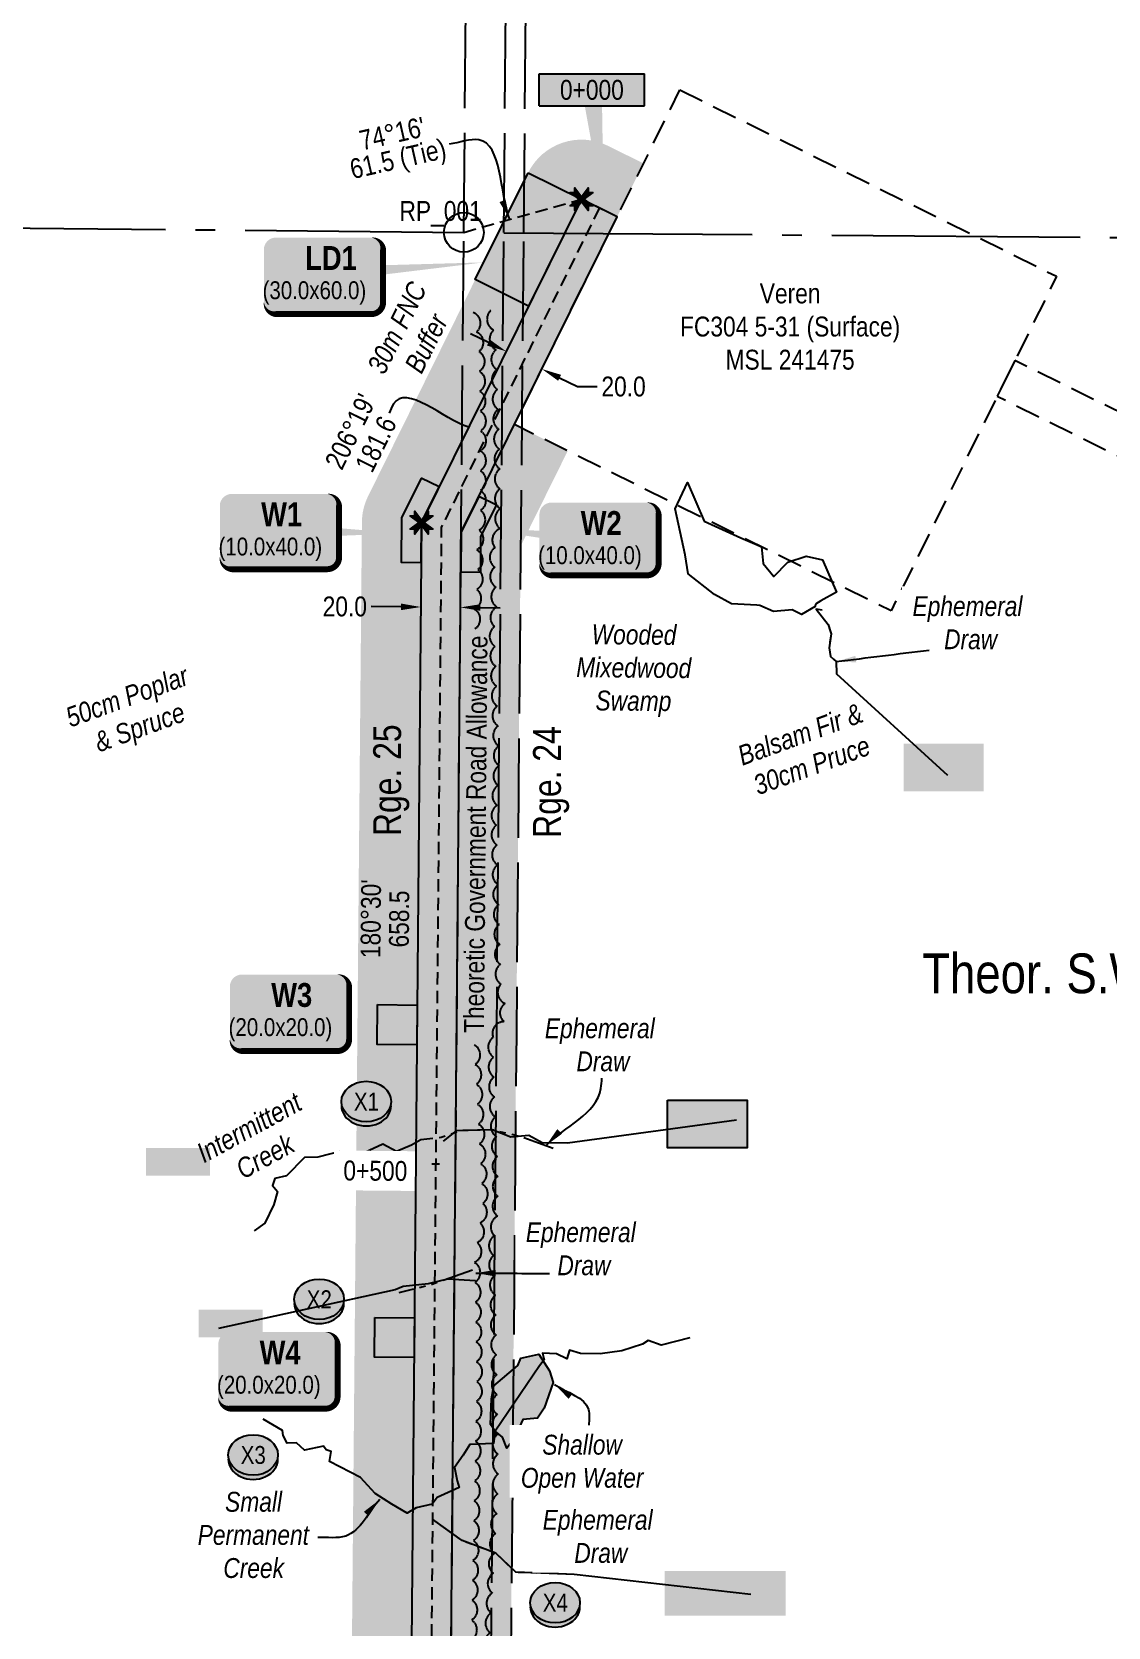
# Model space of a CAD drawing. Extents: x 454192 to 460119, y 6044068 to 6049303.
# Drawn here: x 458970 to 459511, y 6047697 to 6048500 of the extents above; entities that cross this region are included whole.
import ezdxf
from ezdxf.enums import TextEntityAlignment as Align

# ---------------------------------------------------------------- set-up
doc = ezdxf.new("R2010")
doc.units = 0
doc.header["$LTSCALE"] = 5
doc.header["$PDMODE"] = 34
doc.header["$PDSIZE"] = 0.03
for name, pattern in [('0', [1, 1, 0]), ('foc-ACCESSROAD', [3.75, 2.5, -1.25]), ('foc-QUARTERLINE', [33, 25, -3, 2, -3]), ('foc-TIELINE', [1.875, 1.25, -0.625]), ('foc-TOPO-ephemeral', [6.25, 3.125, -0.625, 0.625, -0.625, 0.625, -0.625]), ('foc-UNSURVEYED', [12.5, 10, -2.5])]:
    doc.linetypes.add(name, pattern=pattern)
doc.layers.get('Defpoints').update_dxf_attribs({"color": 9})
for name, color, linetype in [('35', 37, 'Continuous'), ('AS-UNDERLAY-H', 141, 'Continuous'), ('C-AR', 13, 'foc-ACCESSROAD'), ('C-SYMBOL', 7, 'Continuous'), ('C-WS', 13, 'foc-ACCESSROAD'), ('CG-NOTES', 7, 'Continuous'), ('D-TXT', 6, 'Continuous'), ('L-BD', 7, 'Continuous'), ('L-MON', 1, 'Continuous'), ('L-QSEC', 8, 'foc-QUARTERLINE'), ('L-ROAD-T', 7, 'Continuous'), ('L-TIE', 7, 'foc-TIELINE'), ('L-USEC', 7, 'foc-UNSURVEYED'), ('P-BUFFER-H 30m', 51, 'Continuous'), ('P-BUFFER-T', 40, 'Continuous'), ('P-CROSSINGS', 250, 'Continuous'), ('P-ELEVATION', 7, 'Continuous'), ('P-PROPOSED', 10, 'Continuous'), ('P-PROPOSED-H', 21, 'Continuous'), ('P-TEMP-BLOCKS', 250, 'Continuous'), ('P-TEMP-H', 41, 'Continuous'), ('P-TEMP_LOG DECK', 46, 'Continuous'), ('P-TEMP_WORKSPACE', 46, 'Continuous'), ('P-TXT', 4, 'Continuous'), ('T-BUSH', 110, '0'), ('T-BUSH-T', 110, 'Continuous'), ('T-DRAW', 143, 'foc-TOPO-ephemeral'), ('T-TIE', 201, 'foc-TIELINE'), ('T-WATER', 160, 'Continuous'), ('T-WATER-H', 133, 'Continuous'), ('T-WATER-T', 170, 'Continuous'), ('WETLAND', 143, 'Continuous'), ('WETLAND-T', 146, 'Continuous')]:
    doc.layers.add(name, color=color, linetype=linetype)
doc.layers.add('C-RW-T', color=13, linetype='Continuous', lineweight=9)
doc.layers.add('CHAINAGE-T', color=201, linetype='Continuous', lineweight=18)
doc.styles.add('175L', font='ARIALN.TTF', dxfattribs={"height": 20})
doc.styles.add('80', font='ARIALN.TTF', dxfattribs={"height": 10})
doc.styles.add('80CG', font='ARIALN.TTF', dxfattribs={"height": 10})
doc.styles.add('80L', font='ARIALN.TTF', dxfattribs={"height": 10})
doc.styles.add('80LS', font='ARIALNI.TTF', dxfattribs={"height": 10})
doc.styles.add('BOLD', font='ARIALNB.TTF')
doc.styles.add('Crossing', font='ARIALN.TTF', dxfattribs={"height": 10})
doc.styles.add('foc-LtypeFont', font='ARIALN.TTF', dxfattribs={"height": 7.35})
doc.styles.add('Legend', font='ARIALN.TTF')
doc.linetypes.add('foc-TOPO-flowdirection-NOLINE', pattern='A,0,[">",foc-LtypeFont,S=0.3,R=0,X=0,Y=-0.945],-20,[">",foc-LtypeFont,S=0.3,R=0,X=0,Y=-0.945],0', length=20)
doc.dimstyles.new('Compass 5 000', dxfattribs={"dimscale": 5, "dimtxt": 9, "dimasz": 2, "dimexe": 0.2, "dimexo": 0.0625, "dimgap": 0.5, "dimtad": 0, "dimtih": 1, "dimtoh": 1, "dimzin": 0, "dimdsep": 46, "dimtxsty": '80CG', "dimcen": 0.1, "dimse1": 1, "dimse2": 1, "dimclrd": 256, "dimclrt": 256, "dimaunit": 1, "dimadec": 4, "dimazin": 0, "dimtfac": 0.06, "dimtofl": 0, "dimtmove": 0, "dimatfit": 1, "dimfxl": 0.2, "dimtolj": 1, "dimtzin": 0, "dimlwd": -1, "dimarcsym": 0})

# ---------------------------------------------------------------- blocks, each defined once
blk = doc.blocks.new('xing2')
h = blk.add_hatch(color=50)
h.dxf.hatch_style = 1
edge = h.paths.add_edge_path()
edge.add_ellipse((0, 0), major_axis=(-12.5, 0), ratio=0.816297, start_angle=0, end_angle=360)
h = blk.add_hatch(color=250)
h.dxf.hatch_style = 1
edge = h.paths.add_edge_path()
edge.add_ellipse((0, -2.05), major_axis=(-12.5, 0), ratio=0.816297, start_angle=0, end_angle=180)
edge.add_line((12.5, -2.05), (12.5, 0))
edge.add_ellipse((0, 0), major_axis=(-12.5, 0), ratio=0.816297, start_angle=0, end_angle=180, ccw=False)
edge.add_line((-12.5, 0), (-12.5, -2.05))
at = {"color": 250}
blk.add_ellipse((0, 0), major_axis=(-12.5, 0), ratio=0.816297, dxfattribs=at)
blk.add_ellipse((0, -2.05), major_axis=(-12.5, 0), ratio=0.816297, start_param=0, end_param=3.141593, dxfattribs=at)
at = {"color": 250, "style": 'Crossing'}
blk.add_attdef('CROSSING', text='', height=9, dxfattribs=at).set_placement((0.09, 0.02), align=Align.MIDDLE_CENTER)
at = {"color": 250, "style": 'Crossing', "flags": 1}
for tag, p in [('OWNER', (0.09, -12.49)), ('DESCRIPTION', (0.09, -25.77)), ('LOCATION', (0.09, -39.3)), ('DWG_REF', (0.09, -52.84))]:
    blk.add_attdef(tag, text='', height=9, dxfattribs=at).set_placement(p, align=Align.MIDDLE_CENTER)
blk = doc.blocks.new('TEMP')
h = blk.add_hatch(color=255)
h.dxf.hatch_style = 1
h.paths.add_polyline_path([(0, 0.25), (-0.67, 1.15), (-0.67, 0.67), (-1.15, 0.67), (-0.25, 0), (-1.15, -0.67), (-0.67, -0.67), (-0.67, -1.15), (0, -0.25), (0.67, -1.15), (0.67, -0.67), (1.15, -0.67), (0.25, 0), (1.15, 0.67), (0.67, 0.67), (0.67, 1.15)])
h.paths.add_polyline_path([(0.57, 0.85), (0.57, 0.57), (0.85, 0.57), (0.08, 0), (0.85, -0.57), (0.57, -0.57), (0.57, -0.85), (0, -0.08), (-0.57, -0.85), (-0.57, -0.57), (-0.85, -0.57), (-0.08, 0), (-0.85, 0.57), (-0.57, 0.57), (-0.57, 0.85), (0, 0.08)], flags=16)
h = blk.add_hatch(color=1)
h.dxf.hatch_style = 1
h.paths.add_polyline_path([(0, 0.08), (-0.57, 0.85), (-0.57, 0.57), (-0.85, 0.57), (-0.08, 0), (-0.85, -0.57), (-0.57, -0.57), (-0.57, -0.85), (0, -0.08), (0.57, -0.85), (0.57, -0.57), (0.85, -0.57), (0.08, 0), (0.85, 0.57), (0.57, 0.57), (0.57, 0.85)])
at = {"color": 1}
for p, q in [((-0.08, 0), (0.08, 0)), ((0, 0.08), (0, -0.08))]:
    blk.add_line(p, q, dxfattribs=at)
at = {"color": 255, "flags": 128}
blk.add_lwpolyline([(-0.25, 0), (-1.15, 0.67), (-0.67, 0.67), (-0.67, 1.15), (0, 0.25), (0.67, 1.15), (0.67, 0.67), (1.15, 0.67), (0.25, 0), (1.15, -0.67), (0.67, -0.67), (0.67, -1.15), (0, -0.25), (-0.67, -1.15), (-0.67, -0.67), (-1.15, -0.67)], close=True, dxfattribs=at)
at = {"color": 1, "flags": 128}
blk.add_lwpolyline([(-0.08, 0), (-0.85, 0.57), (-0.57, 0.57), (-0.57, 0.85), (0, 0.08), (0.57, 0.85), (0.57, 0.57), (0.85, 0.57), (0.08, 0), (0.85, -0.57), (0.57, -0.57), (0.57, -0.85), (0, -0.08), (-0.57, -0.85), (-0.57, -0.57), (-0.85, -0.57)], close=True, dxfattribs=at)
blk = doc.blocks.new('*D447')
at = {"layer": 'Defpoints', "color": 0, "transparency": 16777216}
for p in [(459165.32, 6048219.39), (459185.31, 6048219.21), (459165.24, 6048210.74)]:
    blk.add_point(p, dxfattribs=at)
at = {"layer": 'P-TXT', "transparency": 16777216}
for p, q in [((459155.24, 6048210.83), (459140.24, 6048210.96)), ((459195.24, 6048210.47), (459205.24, 6048210.38))]:
    blk.add_line(p, q, dxfattribs=at)
for points in [[(459155.25, 6048212.49), (459155.23, 6048209.16), (459165.24, 6048210.74)], [(459195.25, 6048212.14), (459195.22, 6048208.81), (459185.24, 6048210.56)]]:
    blk.add_solid(points, dxfattribs=at)
at = {"layer": 'P-TXT', "transparency": 16777216, "insert": (459127.03, 6048210.96), "char_height": 10, "attachment_point": 5, "style": '80CG'}
blk.add_mtext('\\A1;20.0', dxfattribs=at)
blk = doc.blocks.new('*U591')
at = {"true_color": 0xff8aff}
h = blk.add_hatch(color=211, dxfattribs=at)
edge = h.paths.add_edge_path()
edge.add_line((-24, -19.38), (24, -19.38))
edge.add_arc((24, -13.38), 6, 270, 360)
edge.add_line((30, -13.38), (30, 12.5))
edge.add_arc((24, 12.5), 6, 0, 90)
edge.add_line((24, 18.5), (-24, 18.5))
edge.add_arc((-24, 12.5), 6, 90, 180)
edge.add_line((-30, 12.5), (-30, -13.38))
edge.add_arc((-24, -13.38), 6, 180, 270)
at = {"color": 250, "flags": 128}
blk.add_lwpolyline([(-24, -19.38, 3, 3, 0), (24, -19.38, 3, 3, 0.414214), (30, -13.38, 3, 3, 0), (30, 12.5, 3, 0, 0.414214), (24, 18.5, 0, 0, 0), (-24, 18.5, 0, 0, 0.414214), (-30, 12.5, 0, 0, 0), (-30, -13.38, 0, 3, 0.414214)], format="xyseb", close=True, dxfattribs=at)
at = {"flags": 128}
blk.add_lwpolyline([(61.42, -1.35, 0, 7.5, 0), (0, 0, 0, 0, 0)], format="xyseb", dxfattribs=at)
at = {"color": 250}
for tag, p, height, style in [('TEMP_AREA_W1_001', (-9.21, 2.24), 12, 'BOLD'), ('ENTER_TEXT_001', (-30.66, -12.47), 9, '80')]:
    blk.add_attdef(tag, p, '', height=height, dxfattribs=dict(at, style=style))
blk = doc.blocks.new('*U592')
at = {"true_color": 0xff8aff}
h = blk.add_hatch(color=211, dxfattribs=at)
edge = h.paths.add_edge_path()
edge.add_line((-24, -18.11), (24, -18.11))
edge.add_arc((24, -12.11), 6, 270, 360)
edge.add_line((30, -12.11), (30, 12.5))
edge.add_arc((24, 12.5), 6, 0, 90)
edge.add_line((24, 18.5), (-24, 18.5))
edge.add_arc((-24, 12.5), 6, 90, 180)
edge.add_line((-30, 12.5), (-30, -12.11))
edge.add_arc((-24, -12.11), 6, 180, 270)
at = {"color": 250, "flags": 128}
blk.add_lwpolyline([(-24, -18.11, 3, 3, 0), (24, -18.11, 3, 3, 0.414214), (30, -12.11, 3, 3, 0), (30, 12.5, 3, 0, 0.414214), (24, 18.5, 0, 0, 0), (-24, 18.5, 0, 0, 0.414214), (-30, 12.5, 0, 0, 0), (-30, -12.11, 0, 3, 0.414214)], format="xyseb", close=True, dxfattribs=at)
at = {"flags": 128}
blk.add_lwpolyline([(-57.55, 5.02, 0, 7.5, 0), (0, 0, 0, 0, 0)], format="xyseb", dxfattribs=at)
at = {"color": 250}
for tag, p, height, style in [('TEMP_AREA_W1_001', (-9.21, 2.24), 12, 'BOLD'), ('ENTER_TEXT_001', (-30.66, -12.47), 9, '80')]:
    blk.add_attdef(tag, p, '', height=height, dxfattribs=dict(at, style=style))
blk = doc.blocks.new('*U597')
at = {"true_color": 0xff8aff}
h = blk.add_hatch(color=211, dxfattribs=at)
edge = h.paths.add_edge_path()
edge.add_line((-24, -20), (24, -20))
edge.add_arc((24, -14), 6, 270, 360)
edge.add_line((30, -14), (30, 12.5))
edge.add_arc((24, 12.5), 6, 0, 90)
edge.add_line((24, 18.5), (-24, 18.5))
edge.add_arc((-24, 12.5), 6, 90, 180)
edge.add_line((-30, 12.5), (-30, -14))
edge.add_arc((-24, -14), 6, 180, 270)
at = {"color": 250, "flags": 128}
blk.add_lwpolyline([(-24, -20, 3, 3, 0), (24, -20, 3, 3, 0.414214), (30, -14, 3, 3, 0), (30, 12.5, 3, 0, 0.414214), (24, 18.5, 0, 0, 0), (-24, 18.5, 0, 0, 0.414214), (-30, 12.5, 0, 0, 0), (-30, -14, 0, 3, 0.414214)], format="xyseb", close=True, dxfattribs=at)
at = {"flags": 128}
blk.add_lwpolyline([(29.87, -6.93, 0, 7.5, 0), (0, 0, 0, 0, 0)], format="xyseb", dxfattribs=at)
at = {"color": 250}
for tag, p, height, style in [('TEMP_AREA_W1_001', (-9.21, 2.24), 12, 'BOLD'), ('ENTER_TEXT_001', (-30.66, -12.47), 9, '80')]:
    blk.add_attdef(tag, p, '', height=height, dxfattribs=dict(at, style=style))
blk = doc.blocks.new('*U596')
at = {"true_color": 0xff8aff}
h = blk.add_hatch(color=211, dxfattribs=at)
edge = h.paths.add_edge_path()
edge.add_line((-24, -20), (24, -20))
edge.add_arc((24, -14), 6, 270, 360)
edge.add_line((30, -14), (30, 12.5))
edge.add_arc((24, 12.5), 6, 0, 90)
edge.add_line((24, 18.5), (-24, 18.5))
edge.add_arc((-24, 12.5), 6, 90, 180)
edge.add_line((-30, 12.5), (-30, -14))
edge.add_arc((-24, -14), 6, 180, 270)
at = {"color": 250, "flags": 128}
blk.add_lwpolyline([(-24, -20, 3, 3, 0), (24, -20, 3, 3, 0.414214), (30, -14, 3, 3, 0), (30, 12.5, 3, 0, 0.414214), (24, 18.5, 0, 0, 0), (-24, 18.5, 0, 0, 0.414214), (-30, 12.5, 0, 0, 0), (-30, -14, 0, 3, 0.414214)], format="xyseb", close=True, dxfattribs=at)
at = {"flags": 128}
blk.add_lwpolyline([(23.35, 2.65, 0, 7.5, 0), (0, 0, 0, 0, 0)], format="xyseb", dxfattribs=at)
at = {"color": 250}
for tag, p, height, style in [('TEMP_AREA_W1_001', (-9.21, 2.24), 12, 'BOLD'), ('ENTER_TEXT_001', (-30.66, -12.47), 9, '80')]:
    blk.add_attdef(tag, p, '', height=height, dxfattribs=dict(at, style=style))
blk = doc.blocks.new('*D453')
at = {"layer": 'Defpoints', "color": 0, "transparency": 16777216}
for p in [(459210.78, 6048344.49), (459228.7, 6048335.62), (459226.17, 6048330.5)]:
    blk.add_point(p, dxfattribs=at)
at = {"layer": 'P-TXT', "transparency": 16777216}
for p, q in [((459199.28, 6048343.8), (459190.32, 6048348.24)), ((459235.13, 6048326.07), (459244.09, 6048321.63)), ((459244.09, 6048321.63), (459254.09, 6048321.63))]:
    blk.add_line(p, q, dxfattribs=at)
for points in [[(459200.02, 6048345.3), (459198.54, 6048342.31), (459208.24, 6048339.37)], [(459235.87, 6048327.56), (459234.39, 6048324.57), (459226.17, 6048330.5)]]:
    blk.add_solid(points, dxfattribs=at)
at = {"layer": 'P-TXT', "transparency": 16777216, "insert": (459267.3, 6048321.63), "char_height": 10, "attachment_point": 5, "style": '80CG'}
blk.add_mtext('\\A1;20.0', dxfattribs=at)
blk = doc.blocks.new('*U599')
at = {"true_color": 0xff8aff}
h = blk.add_hatch(color=211, dxfattribs=at)
edge = h.paths.add_edge_path()
edge.add_line((-24, -20), (24, -20))
edge.add_arc((24, -14), 6, 270, 360)
edge.add_line((30, -14), (30, 12.5))
edge.add_arc((24, 12.5), 6, 0, 90)
edge.add_line((24, 18.5), (-24, 18.5))
edge.add_arc((-24, 12.5), 6, 90, 180)
edge.add_line((-30, 12.5), (-30, -14))
edge.add_arc((-24, -14), 6, 180, 270)
at = {"color": 250, "flags": 128}
blk.add_lwpolyline([(-24, -20, 3, 3, 0), (24, -20, 3, 3, 0.414214), (30, -14, 3, 3, 0), (30, 12.5, 3, 0, 0.414214), (24, 18.5, 0, 0, 0), (-24, 18.5, 0, 0, 0.414214), (-30, 12.5, 0, 0, 0), (-30, -14, 0, 3, 0.414214)], format="xyseb", close=True, dxfattribs=at)
at = {"flags": 128}
blk.add_lwpolyline([(80.61, 6.03, 0, 7.5, 0), (0, 0, 0, 0, 0)], format="xyseb", dxfattribs=at)
at = {"color": 250}
for tag, p, height, style in [('TEMP_AREA_W1_001', (-9.21, 2.24), 12, 'BOLD'), ('ENTER_TEXT_001', (-30.66, -12.47), 9, '80')]:
    blk.add_attdef(tag, p, '', height=height, dxfattribs=dict(at, style=style))
blk = doc.blocks.new('*U518')
h = blk.add_hatch(color=111)
h.dxf.hatch_style = 1
h.paths.add_polyline_path([(-26.5, 8), (26.5, 8), (26.5, -8), (-26.5, -8)])
for p, q in [((-26.5, -8), (-26.5, 8)), ((-26.5, 8), (26.5, 8)), ((26.5, -8), (26.5, 8)), ((-26.5, -8), (26.5, -8))]:
    blk.add_line(p, q)
at = {"layer": 'P-ELEVATION', "color": 7, "flags": 128}
blk.add_lwpolyline([(0, 0, 10, 0, 0), (5.98, -60.66, 0, 0, 0)], format="xyseb", dxfattribs=at)
at = {"layer": 'P-ELEVATION', "style": 'Legend'}
blk.add_attdef('STATION', text='', height=10, dxfattribs=at).set_placement((0, 0), align=Align.MIDDLE_CENTER)

msp = doc.modelspace()

# ---------------------------------------------------------------- hatches: boundary and pattern name
at = {"layer": 'AS-UNDERLAY-H'}
h = msp.add_hatch(color=256, dxfattribs=at)
h.dxf.hatch_style = 1
h.paths.add_polyline_path([(459408.265, 6048141.972), (459448.478, 6048141.972), (459448.478, 6048117.987), (459408.265, 6048117.987)])
h = msp.add_hatch(color=256, dxfattribs=at)
h.dxf.hatch_style = 1
h.paths.add_polyline_path([(459289.344, 6047962.521), (459329.557, 6047962.521), (459329.557, 6047938.536), (459289.344, 6047938.536)])
h = msp.add_hatch(color=256, dxfattribs=at)
h.dxf.hatch_style = 1
h.paths.add_polyline_path([(459026.916, 6047938.444), (459059.18, 6047938.444), (459059.18, 6047924.624), (459026.916, 6047924.624)])
h = msp.add_hatch(color=256, dxfattribs=at)
h.dxf.hatch_style = 1
h.paths.add_polyline_path([(459053.492, 6047857.14), (459085.756, 6047857.14), (459085.756, 6047843.32), (459053.492, 6047843.32)])
h = msp.add_hatch(color=256, dxfattribs=at)
h.dxf.hatch_style = 1
h.paths.add_polyline_path([(459287.989, 6047725.744), (459348.884, 6047725.744), (459348.884, 6047703.166), (459287.989, 6047703.166)])
at = {"layer": 'P-BUFFER-H 30m'}
h = msp.add_hatch(color=256, dxfattribs=at)
h.dxf.hatch_style = 1
edge = h.paths.add_edge_path()
edge.add_line((458818.496, 6046500.208), (459155.095, 6047068.75))
edge.add_line((459155.095, 6047068.75), (459165.617, 6048253.204))
edge.add_line((459165.617, 6048253.204), (459246.123, 6048415.93))
edge.add_line((459246.123, 6048415.93), (459264.047, 6048407.063))
edge.add_line((459264.047, 6048407.063), (459277.343, 6048433.938))
edge.add_line((459277.343, 6048433.938), (459259.419, 6048442.805))
edge.add_arc((459246.123, 6048415.93), 29.984, 63.676787, 153.676787)
edge.add_line((459219.248, 6048429.226), (459138.742, 6048266.5))
edge.add_arc((459165.617, 6048253.204), 29.984, 153.676787, 179.491112)
edge.add_line((459135.634, 6048253.47), (459125.184, 6047077.084))
edge.add_line((459125.184, 6047077.084), (458801.397, 6046530.184))
edge.add_line((458801.397, 6046530.184), (458569.417, 6046530.087))
edge.add_line((458569.417, 6046530.087), (458569.809, 6046579.793))
edge.add_arc((458539.825, 6046580.029), 29.984, 359.548079, 449.548079)
edge.add_line((458540.062, 6046610.013), (458520.073, 6046610.17))
edge.add_arc((458519.836, 6046580.186), 29.985, 89.548217, 106.359914)
edge.add_line((458511.391, 6046608.957), (458520.063, 6046608.895))
edge.add_line((458520.063, 6046608.895), (458519.836, 6046580.187))
edge.add_line((458519.836, 6046580.187), (458539.825, 6046580.029))
edge.add_line((458539.825, 6046580.029), (458539.195, 6046500.073))
edge.add_line((458539.195, 6046500.073), (458818.496, 6046500.208))
h = msp.add_hatch(color=256, dxfattribs=at)
h.dxf.hatch_style = 1
edge = h.paths.add_edge_path()
edge.add_line((458864.443, 6046480.388), (459200.852, 6047048.608))
edge.add_arc((459175.05, 6047063.883), 29.984, 329.372779, 359.490985)
edge.add_line((459205.034, 6047063.617), (459209.755, 6047595.016))
edge.add_line((459209.755, 6047595.016), (459215.496, 6048241.384))
edge.add_line((459215.496, 6048241.384), (459239.2, 6048289.297))
edge.add_line((459239.2, 6048289.297), (459212.325, 6048302.593))
edge.add_line((459212.325, 6048302.593), (459185.573, 6048248.522))
edge.add_line((459185.573, 6048248.522), (459179.771, 6047595.282))
edge.add_line((459179.771, 6047595.282), (459175.044, 6047063.193))
edge.add_line((459175.044, 6047063.193), (458829.952, 6046480.306))
edge.add_line((458829.952, 6046480.306), (458857.267, 6046480.254))
edge.add_line((458857.267, 6046480.254), (458864.443, 6046480.388))
at = {"layer": 'P-PROPOSED-H'}
h = msp.add_hatch(color=256, dxfattribs=at)
h.dxf.hatch_style = 1
edge = h.paths.add_edge_path()
edge.add_line((458818.496, 6046500.208), (458539.195, 6046500.073))
edge.add_line((458539.195, 6046500.073), (458539.825, 6046580.029))
edge.add_line((458539.825, 6046580.029), (458519.836, 6046580.187))
edge.add_line((458519.836, 6046580.187), (458518.81, 6046450.089))
edge.add_line((458518.81, 6046450.089), (458501.027, 6046450.08))
edge.add_line((458501.027, 6046450.08), (458432.571, 6046450.691))
edge.add_line((458432.571, 6046450.691), (458261.071, 6046451.374))
edge.add_line((458261.071, 6046451.374), (458122.729, 6046451.704))
edge.add_line((458122.729, 6046451.704), (457968.748, 6046450.71))
edge.add_line((457968.748, 6046450.71), (457630.382, 6046453.319))
edge.add_line((457630.382, 6046453.319), (457563.094, 6046453.51))
edge.add_line((457563.094, 6046453.51), (457563.58, 6046438.326))
edge.add_line((457563.58, 6046438.326), (457324.281, 6046439.023))
edge.add_line((457324.281, 6046439.023), (457060.581, 6046439.483))
edge.add_line((457060.581, 6046439.483), (456735.291, 6046441.943))
edge.add_line((456735.291, 6046441.943), (456420.791, 6046441.577))
edge.add_line((456420.791, 6046441.577), (456135.299, 6046443.736))
edge.add_line((456135.299, 6046443.736), (455953.699, 6046443.577))
edge.add_line((455953.699, 6046443.577), (455853.129, 6046441.12))
edge.add_line((455853.129, 6046441.12), (455709.037, 6046442.629))
edge.add_line((455709.037, 6046442.629), (455374.043, 6046444.675))
edge.add_line((455374.043, 6046444.675), (455232.346, 6046443.809))
edge.add_arc((455225.633, 6047208.78), 765, 259.73579, 270.502819, ccw=False)
edge.add_line((455089.319, 6046456.023), (455131.589, 6046619.608))
edge.add_line((455131.589, 6046619.608), (454899.224, 6046679.65))
edge.add_line((454899.224, 6046679.65), (454894.221, 6046660.289))
edge.add_line((454894.221, 6046660.289), (455107.232, 6046605.247))
edge.add_line((455107.232, 6046605.247), (455064.655, 6046440.473))
edge.add_arc((455225.633, 6047208.78), 784.99, 258.166421, 270.500861)
edge.add_line((455232.495, 6046423.82), (455374.043, 6046424.685))
edge.add_line((455374.043, 6046424.685), (455708.871, 6046422.64))
edge.add_line((455708.871, 6046422.64), (455853.269, 6046421.127))
edge.add_line((455853.269, 6046421.127), (455953.952, 6046423.588))
edge.add_line((455953.952, 6046423.588), (456135.232, 6046423.746))
edge.add_line((456135.232, 6046423.746), (456420.727, 6046421.587))
edge.add_line((456420.727, 6046421.587), (456735.227, 6046421.953))
edge.add_line((456735.227, 6046421.953), (457060.488, 6046419.493))
edge.add_line((457060.488, 6046419.493), (457324.235, 6046419.033))
edge.add_line((457324.235, 6046419.033), (457584.222, 6046418.277))
edge.add_line((457584.222, 6046418.277), (457583.736, 6046433.462))
edge.add_line((457583.736, 6046433.462), (457630.277, 6046433.33))
edge.add_line((457630.277, 6046433.33), (457968.736, 6046430.72))
edge.add_line((457968.736, 6046430.72), (458122.769, 6046431.714))
edge.add_line((458122.769, 6046431.714), (458261.007, 6046431.384))
edge.add_line((458261.007, 6046431.384), (458432.442, 6046430.701))
edge.add_line((458432.442, 6046430.701), (458500.943, 6046430.091))
edge.add_line((458500.943, 6046430.091), (458538.643, 6046430.109))
edge.add_line((458538.643, 6046430.109), (458539.037, 6046480.083))
edge.add_line((458539.037, 6046480.083), (458829.895, 6046480.224))
edge.add_line((458829.895, 6046480.224), (459175.044, 6047063.193))
edge.add_line((459175.044, 6047063.193), (459179.768, 6047594.866))
edge.add_line((459179.768, 6047594.866), (459185.573, 6048248.444))
edge.add_line((459185.573, 6048248.444), (459264.047, 6048407.063))
edge.add_line((459264.047, 6048407.063), (459246.123, 6048415.93))
edge.add_line((459246.123, 6048415.93), (459165.617, 6048253.204))
edge.add_line((459165.617, 6048253.204), (459159.771, 6047595.055))
edge.add_line((459159.771, 6047595.055), (459155.095, 6047068.75))
edge.add_line((459155.095, 6047068.75), (458818.496, 6046500.208))
at = {"layer": 'P-TEMP-H'}
h = msp.add_hatch(color=256, dxfattribs=at)
h.dxf.hatch_style = 1
h.paths.add_polyline_path([(459219.234, 6048429.233), (459246.123, 6048415.93), (459219.517, 6048362.152), (459192.628, 6048375.455)])
h = msp.add_hatch(color=256, dxfattribs=at)
h.dxf.hatch_style = 1
h.paths.add_polyline_path([(459165.522, 6048275.564), (459155.638, 6048255.584), (459155.44, 6048233.293), (459165.439, 6048233.205), (459165.617, 6048253.204), (459174.486, 6048271.13)])
h = msp.add_hatch(color=256, dxfattribs=at)
h.dxf.hatch_style = 1
h.paths.add_polyline_path([(459194.441, 6048266.37), (459185.573, 6048248.444), (459185.395, 6048228.444), (459195.395, 6048228.356), (459195.552, 6048246.063), (459203.405, 6048261.935)])
h = msp.add_hatch(color=256, dxfattribs=at)
h.dxf.hatch_style = 1
h.paths.add_polyline_path([(459143.462, 6048010.657), (459163.461, 6048010.479), (459163.283, 6047990.48), (459143.284, 6047990.658)])
h = msp.add_hatch(color=256, dxfattribs=at)
h.dxf.hatch_style = 1
h.paths.add_polyline_path([(459142.064, 6047853.304), (459162.063, 6047853.127), (459161.886, 6047833.127), (459141.887, 6047833.305)])
at = {"layer": 'T-WATER-H'}
h = msp.add_hatch(color=256, dxfattribs=at)
h.dxf.hatch_style = 1
h.paths.add_polyline_path([(459212.279, 6047792.325), (459208.555, 6047787.443), (459206.391, 6047792.989), (459202.709, 6047795.975), (459200.343, 6047799.413), (459200.759, 6047812.345), (459202.076, 6047818.85), (459214.029, 6047829.117), (459215.666, 6047832.751), (459224.724, 6047834.82), (459230.092, 6047826.44), (459231.812, 6047820.519), (459227.414, 6047807.542), (459224.005, 6047802.586), (459216.669, 6047801.855)])

# ---------------------------------------------------------------- linework, layer by layer
at = {"layer": '35', "color": 3}
msp.add_circle((459186.912, 6048399.262), 10, dxfattribs=at)
at = {"layer": 'AS-UNDERLAY-H'}
msp.add_lwpolyline([(459289.344, 6047962.521), (459329.557, 6047962.521), (459329.557, 6047938.536), (459289.344, 6047938.536)], close=True, dxfattribs=at)
at = {"layer": 'C-AR', "flags": 128}
msp.add_lwpolyline([(460108.806, 6048015.859), (459464.204, 6048334.766), (459455.336, 6048316.84), (460108.612, 6047993.641)], dxfattribs=at)
at = {"layer": 'C-WS', "flags": 128}
msp.add_lwpolyline([(459295.647, 6048470.935), (459485.181, 6048377.166), (459401.872, 6048208.774), (459212.338, 6048302.543)], close=True, dxfattribs=at)
at = {"layer": 'L-QSEC', "flags": 128}
for points in [[(458416.885, 6048406.82), (459186.912, 6048399.263)], [(459207.028, 6048399.084), (459977.499, 6048393.065)]]:
    msp.add_lwpolyline(points, dxfattribs=at)
at = {"layer": 'L-TIE'}
msp.add_line((459186.912, 6048399.262), (459246.123, 6048415.93), dxfattribs=at)
at = {"layer": 'L-USEC'}
for p, q in [((459186.912, 6048399.263), (459190.501, 6048801.539)), ((459207.028, 6048399.105), (459210.617, 6048801.36))]:
    msp.add_line(p, q, dxfattribs=at)
at = {"layer": 'L-USEC', "flags": 128}
for points in [[(459217.086, 6048398.966), (459220.675, 6048801.27), (459224.255, 6049202.653)], [(459179.768, 6047594.866), (459183.341, 6047997.064), (459186.912, 6048399.263)], [(459199.884, 6047594.708), (459203.457, 6047996.886), (459207.028, 6048399.065)], [(459209.942, 6047594.629), (459213.515, 6047996.796), (459217.086, 6048398.966)]]:
    msp.add_lwpolyline(points, dxfattribs=at)
at = {"layer": 'P-TEMP_LOG DECK'}
msp.add_lwpolyline([(459219.234, 6048429.233), (459246.123, 6048415.93), (459219.517, 6048362.152), (459192.628, 6048375.455)], close=True, dxfattribs=at)
at = {"layer": 'P-TEMP_WORKSPACE', "flags": 128}
for points in [[(459165.522, 6048275.564), (459155.638, 6048255.584), (459155.44, 6048233.293), (459165.439, 6048233.205), (459165.617, 6048253.204), (459174.486, 6048271.13)], [(459194.441, 6048266.37), (459185.573, 6048248.444), (459185.395, 6048228.444), (459195.395, 6048228.356), (459195.552, 6048246.063), (459203.405, 6048261.935)], [(459143.462, 6048010.657), (459163.461, 6048010.479), (459163.283, 6047990.48), (459143.284, 6047990.658)], [(459142.064, 6047853.304), (459162.063, 6047853.127), (459161.886, 6047833.127), (459141.887, 6047833.305)]]:
    msp.add_lwpolyline(points, close=True, dxfattribs=at)
at = {"layer": 'T-BUSH', "flags": 128}
for points in [[(459191.646, 6048359.079, -0.520567), (459193.374, 6048349.229, -0.5205671), (459194.594, 6048339.33, -0.5205671), (459194.809, 6048329.332, -0.5205671), (459195.024, 6048319.335, -0.5205671), (459195.238, 6048309.337, -0.5205671), (459195.41, 6048299.339, -0.5205671), (459195.349, 6048289.339, -0.5205671), (459195.3, 6048279.339, -0.5205671), (459195.325, 6048269.339, -0.5205671), (459195.35, 6048259.339, -0.5205671), (459194.637, 6048249.405, -0.5205671), (459193.443, 6048239.529, -0.5205671), (459193.967, 6048229.543, -0.5205671), (459193.479, 6048219.598, -0.5205671), (459192.348, 6048209.675, -0.5205671), (459192.51, 6048199.677)], [(459200.503, 6048359.996, 0.5205671), (459201.918, 6048350.097, 0.5205671), (459203.117, 6048340.169, 0.5205671), (459203.485, 6048330.177, 0.5205671), (459203.826, 6048320.183, 0.5205671), (459204.168, 6048310.189, 0.5205671), (459204.509, 6048300.194, 0.5205671), (459204.85, 6048290.2, 0.5205671), (459205.026, 6048280.203, 0.5205671), (459205.106, 6048270.203, 0.5205671), (459205.187, 6048260.203, 0.5205671), (459205.267, 6048250.204, 0.5205671), (459202.577, 6048240.643, 0.5205671), (459202.45, 6048230.759, 0.5205671), (459203.062, 6048220.777, 0.5205671), (459203.573, 6048210.799, 0.5205671), (459202.306, 6048200.88, 0.5205671), (459202.65, 6048190.887, 0.5205671), (459203.008, 6048180.894, 0.5205671), (459203.367, 6048170.9, 0.5205671), (459203.726, 6048160.906, 0.5205671), (459204.084, 6048150.913, 0.5205671), (459204.443, 6048140.919, 0.5205671), (459204.674, 6048130.927, 0.5205671), (459204.135, 6048120.941, 0.5205671), (459203.596, 6048110.956, 0.5205671), (459203.292, 6048100.967, 0.5205671), (459203.575, 6048090.971, 0.5205671), (459203.859, 6048080.975, 0.5205671), (459204.142, 6048070.979, 0.5205671), (459204.425, 6048060.983, 0.5205671), (459204.709, 6048050.987, 0.5205671), (459204.992, 6048040.991, 0.5205671), (459205.275, 6048030.996, 0.5205671), (459205.558, 6048021, 0.5205671), (459207.676, 6048011.233, 0.5205671), (459207.211, 6048002.131, 0.5205671), (459201.645, 6047994.192, 0.5205671), (459201.861, 6047984.194, 0.5205671), (459202.077, 6047974.196, 0.5205671), (459202.299, 6047964.199, 0.5205671), (459202.81, 6047954.212, 0.5205671), (459203.32, 6047944.225, 0.5205671), (459203.831, 6047934.238, 0.5205671), (459204.035, 6047924.244, 0.5205671), (459204.016, 6047914.244, 0.5205671), (459203.921, 6047904.25, 0.5205671), (459202.296, 6047894.383, 0.5205671), (459201.957, 6047884.442, 0.5205671), (459202.448, 6047874.455, 0.5205671), (459202.841, 6047864.463, 0.5205671), (459202.996, 6047854.465, 0.5205671), (459203.15, 6047844.466, 0.5205671), (459203.305, 6047834.467, 0.5205671), (459203.459, 6047824.468, 0.5205671), (459203.614, 6047814.469, 0.5205671), (459203.768, 6047804.471, 0.5205671), (459203.923, 6047794.472, 0.5205671), (459204.077, 6047784.473, 0.5205671), (459204.232, 6047774.474, 0.5205671), (459203.998, 6047764.483, 0.5205671), (459203.445, 6047754.498, 0.5205671), (459202.892, 6047744.514, 0.5205671), (459202.338, 6047734.529, 0.5205671), (459201.785, 6047724.544, 0.5205671), (459201.232, 6047714.56, 0.5205671), (459200.678, 6047704.575, 0.5205671), (459200.125, 6047694.59, 0.5205671), (459199.797, 6047684.601, 0.5205671), (459199.948, 6047674.602, 0.5205671), (459200.1, 6047664.603, 0.5205671), (459200.252, 6047654.605, 0.5205671), (459200.403, 6047644.606, 0.5205671), (459200.555, 6047634.607, 0.5205671), (459200.739, 6047624.61, 0.5205671), (459201.79, 6047614.665, 0.5205671), (459202.84, 6047604.721, 0.5205671), (459203.891, 6047594.776, 0.5205671), (459204.941, 6047584.831, 0.5205671), (459204.64, 6047574.855, 0.5205671), (459204.061, 6047564.872, 0.5205671), (459203.912, 6047554.884, 0.5205671), (459204.287, 6047544.891, 0.5205671), (459204.662, 6047534.898, 0.5205671), (459205.037, 6047524.905, 0.5205671), (459205.412, 6047514.912, 0.5205671), (459205.788, 6047504.919, 0.5205671), (459206.246, 6047494.975, 0.5205671), (459218.409, 6047487.529, 0.5205671)], [(459192.156, 6047990.542, -0.5205671), (459192.697, 6047980.557, -0.5205671), (459193.238, 6047970.572, -0.5205671), (459193.779, 6047960.586, -0.5205671), (459194.32, 6047950.601, -0.5205671), (459194.861, 6047940.616, -0.5205671), (459195.402, 6047930.63, -0.5205671), (459195.943, 6047920.645, -0.5205671), (459196.48, 6047910.66, -0.5205671), (459195.081, 6047900.758, -0.5205671), (459193.683, 6047890.856, -0.5205671), (459192.354, 6047880.95, -0.5205671), (459192.555, 6047870.952, -0.5205671), (459192.756, 6047860.954, -0.5205671), (459192.957, 6047850.956, -0.5205671), (459193.158, 6047840.958, -0.5205671), (459193.359, 6047830.96, -0.5205671), (459193.462, 6047820.963, -0.5205671), (459193.247, 6047810.965, -0.5205671), (459193.032, 6047800.967, -0.5205671), (459192.817, 6047790.969, -0.5205671), (459192.602, 6047780.972, -0.5205671), (459192.387, 6047770.974, -0.5205671), (459192.172, 6047760.976, -0.5205671), (459191.958, 6047750.979, -0.5205671), (459191.743, 6047740.981, -0.5205671), (459191.528, 6047730.983, -0.5205671), (459191.313, 6047720.986, -0.5205671), (459191.098, 6047710.988, -0.5205671), (459190.883, 6047700.99, -0.5205671), (459190.668, 6047690.993, -0.5205671), (459190.715, 6047680.993, -0.5205671), (459190.807, 6047670.994, -0.5205671), (459190.9, 6047660.994, -0.5205671), (459190.992, 6047650.995, -0.5205671), (459191.084, 6047640.995, -0.5205671), (459191.177, 6047630.995, -0.5205671), (459191.584, 6047621.015, -0.5205671), (459192.689, 6047611.076, -0.5205671), (459193.793, 6047601.137, -0.3191555), (459196.886, 6047594.777, -0.3191555)]]:
    msp.add_lwpolyline(points, format="xyb", dxfattribs=at)
at = {"layer": 'T-DRAW', "flags": 128}
for points in [[(459367.183, 6048209.19), (459364.177, 6048209.581), (459370.204, 6048201.986), (459371.73, 6048197.242), (459370.693, 6048190.276), (459371.449, 6048185.769), (459374.217, 6048183.357), (459374.369, 6048177.099), (459376.33, 6048175.388)], [(459231.821, 6047938.299), (459216.396, 6047943.996), (459201.246, 6047947.661), (459186.385, 6047947.392), (459175.497, 6047943.818), (459165.292, 6047942.613)], [(459191.219, 6047877.094), (459170.562, 6047869.719), (459154.261, 6047865.687)], [(459242.44, 6047723.966), (459213.071, 6047725.041), (459202.965, 6047734.626), (459186.027, 6047740.982), (459171.104, 6047751.707)]]:
    msp.add_lwpolyline(points, dxfattribs=at)
at = {"layer": 'T-DRAW', "linetype": 'foc-TOPO-flowdirection-NOLINE', "flags": 128}
for points in [[(459367.183, 6048209.19), (459364.177, 6048209.581), (459370.204, 6048201.986), (459371.73, 6048197.242), (459370.693, 6048190.276), (459371.449, 6048185.769), (459374.217, 6048183.357), (459374.369, 6048177.099), (459430.219, 6048126.2)], [(459324.044, 6047952.473), (459239.038, 6047940.911), (459226.361, 6047941.179), (459219.702, 6047944.852), (459210.563, 6047943.953), (459201.246, 6047947.661), (459183.085, 6047947.158), (459176.521, 6047942.042)], [(459192.758, 6047871.659), (459178.754, 6047872.486), (459168.901, 6047870.26), (459156.404, 6047868.793), (459152.373, 6047867.208), (459063.543, 6047847.763)], [(459331.399, 6047713.832), (459242.44, 6047723.966), (459213.071, 6047725.041), (459202.965, 6047734.626), (459186.027, 6047740.982), (459171.104, 6047751.707)]]:
    msp.add_lwpolyline(points, dxfattribs=at)
at = {"layer": 'T-TIE', "linetype": 'ByBlock'}
for p, q in [((459256.874, 6048410.611), (459253.289, 6048412.385)), ((459174.745, 6047930.34), (459170.745, 6047930.375))]:
    msp.add_line(p, q, dxfattribs=at)
at = {"layer": 'T-WATER', "flags": 128}
for points in [[(459165.284, 6047942.633), (459160.596, 6047939.89), (459152.967, 6047936.789), (459146.19, 6047940.459), (459137.089, 6047936.275), (459124.572, 6047936.802), (459113.396, 6047933.913), (459106.83, 6047933.82), (459097.634, 6047924.547), (459091.806, 6047923.187), (459090.709, 6047919.689), (459093.121, 6047916.565), (459091.365, 6047910.012), (459086.86, 6047900.729), (459081.409, 6047896.899)], [(459300.703, 6047843.048), (459286.189, 6047839.379), (459279.659, 6047841.599), (459276.833, 6047839.786), (459266.376, 6047836.489), (459255.485, 6047834.9), (459245.679, 6047835.14), (459240.168, 6047836.814), (459238.688, 6047832.362), (459233.522, 6047834.974), (459226.52, 6047835.283), (459227.319, 6047831.966), (459224.953, 6047828.947), (459202.709, 6047795.975), (459201.801, 6047789.861), (459189.886, 6047789.41), (459186.501, 6047784.016), (459182.293, 6047777.768), (459183.591, 6047771.065), (459184.61, 6047767.626), (459173.523, 6047762.593), (459170.947, 6047759.255), (459162.921, 6047757.44), (459158.489, 6047754.823), (459150.752, 6047759.358), (459142.376, 6047764.654), (459134.889, 6047772.657), (459119.282, 6047780.727), (459120.245, 6047785.87), (459117.64, 6047786.593), (459116.276, 6047788.531), (459106.682, 6047786.497), (459102.696, 6047790.235), (459098.07, 6047790.081), (459096.056, 6047793.886), (459095.751, 6047796.353), (459085.918, 6047802.026)]]:
    msp.add_lwpolyline(points, dxfattribs=at)
at = {"layer": 'T-WATER', "linetype": 'foc-TOPO-flowdirection-NOLINE', "flags": 128}
for points in [[(459165.284, 6047942.633), (459160.596, 6047939.89), (459152.967, 6047936.789), (459146.19, 6047940.459), (459137.089, 6047936.275), (459124.572, 6047936.802), (459113.396, 6047933.913), (459106.83, 6047933.82), (459097.634, 6047924.547), (459091.806, 6047923.187), (459090.709, 6047919.689), (459093.121, 6047916.565), (459091.365, 6047910.012), (459086.86, 6047900.729), (459081.409, 6047896.899)], [(459300.703, 6047843.048), (459286.189, 6047839.379), (459279.659, 6047841.599), (459276.833, 6047839.786), (459266.376, 6047836.489), (459255.485, 6047834.9), (459245.679, 6047835.14), (459240.168, 6047836.814), (459238.688, 6047832.362), (459233.522, 6047834.974), (459226.52, 6047835.283), (459227.319, 6047831.966), (459224.953, 6047828.947), (459202.709, 6047795.975), (459201.801, 6047789.861), (459189.886, 6047789.41), (459186.501, 6047784.016), (459182.293, 6047777.768), (459183.591, 6047771.065), (459184.61, 6047767.626), (459173.523, 6047762.593), (459170.947, 6047759.255), (459162.921, 6047757.44), (459158.489, 6047754.823), (459150.752, 6047759.358), (459142.376, 6047764.654), (459134.889, 6047772.657), (459119.282, 6047780.727), (459120.245, 6047785.87), (459117.64, 6047786.593), (459116.276, 6047788.531), (459106.682, 6047786.497), (459102.696, 6047790.235), (459098.07, 6047790.081), (459096.056, 6047793.886), (459095.751, 6047796.353), (459085.918, 6047802.026)]]:
    msp.add_lwpolyline(points, dxfattribs=at)
at = {"layer": 'T-WATER', "flags": 128}
msp.add_lwpolyline([(459212.279, 6047792.325), (459208.555, 6047787.443), (459206.391, 6047792.989), (459202.709, 6047795.975), (459200.343, 6047799.413), (459200.759, 6047812.345), (459202.076, 6047818.85), (459214.029, 6047829.117), (459215.666, 6047832.751), (459224.724, 6047834.82), (459230.092, 6047826.44), (459231.812, 6047820.519), (459227.414, 6047807.542), (459224.005, 6047802.586), (459216.669, 6047801.855)], close=True, dxfattribs=at)
at = {"layer": 'WETLAND'}
msp.add_lwpolyline([(459363.841, 6048212.127), (459363.761, 6048211.036), (459356.874, 6048206.993), (459352.046, 6048209.397), (459342.761, 6048208.48), (459335.827, 6048211.519), (459334.302, 6048211.613), (459321.54, 6048212.402), (459313.024, 6048217.032), (459299.809, 6048227.437), (459298.252, 6048236.993), (459293.263, 6048260.125), (459299.435, 6048273.42), (459307.822, 6048253.894), (459326.334, 6048245.488), (459334.512, 6048241.971), (459336.633, 6048241.059), (459337.563, 6048232.701), (459342.862, 6048226.144), (459349.964, 6048233.383), (459359.145, 6048236.326), (459367.446, 6048234.466), (459374.432, 6048218.285), (459366.604, 6048213.851), (459363.841, 6048212.127)], close=True, dxfattribs=at)

# ---------------------------------------------------------------- block references
at = {"layer": 'CG-NOTES', "xscale": 0.9986423873177336, "yscale": 0.9986423873177336, "zscale": 0.9986423873177336}
msp.add_blockref('*U518', (459251.353, 6048470.965, -857.998), dxfattribs=at).add_auto_attribs({'STATION': '0+000'})
at = {"layer": 'L-MON', "xscale": 5.000000000000037, "yscale": 5.000000000000037, "zscale": 5.000000000000037}
for p in [(459246.123, 6048415.93), (459165.617, 6048253.204)]:
    msp.add_blockref('TEMP', p, dxfattribs=at)
at = {"layer": 'P-CROSSINGS'}
for p, values in [((459137.839, 6047961.867), {'CROSSING': 'X1'}), ((459114.103, 6047862.402), {'CROSSING': 'X2'}), ((459080.868, 6047784.052), {'CROSSING': 'X3'}), ((459232.834, 6047709.731), {'CROSSING': 'X4'})]:
    msp.add_blockref('xing2', p, dxfattribs=at).add_auto_attribs(values)
at = {"layer": 'P-TEMP-BLOCKS'}
for name, p, values in [('*U599', (459116.32, 6048378.112), {'TEMP_AREA_W1_001': 'LD1', 'ENTER_TEXT_001': '(30.0x60.0)'}), ('*U591', (459094.148, 6048249.142), {'TEMP_AREA_W1_001': 'W1', 'ENTER_TEXT_001': '(10.0x40.0)'}), ('*U592', (459254.939, 6048244.77), {'TEMP_AREA_W1_001': 'W2', 'ENTER_TEXT_001': '(10.0x40.0)'}), ('*U597', (459099.218, 6048007.301), {'TEMP_AREA_W1_001': 'W3', 'ENTER_TEXT_001': '(20.0x20.0)'}), ('*U596', (459093.385, 6047827.376), {'TEMP_AREA_W1_001': 'W4', 'ENTER_TEXT_001': '(20.0x20.0)'})]:
    msp.add_blockref(name, p, dxfattribs=at).add_auto_attribs(values)

# ---------------------------------------------------------------- texts
at = {"layer": '35', "color": 3, "style": '80'}
msp.add_attdef('RP_001', (459154.551, 6048405.016), 'RP', height=10, dxfattribs=at)
at = {"layer": 'C-RW-T', "insert": (459351.092, 6048351.788), "char_height": 10, "attachment_point": 5, "style": '80CG'}
msp.add_mtext('\\A1;Veren\\PFC304 5-31 (Surface)\\PMSL 241475', dxfattribs=at)
at = {"layer": 'C-SYMBOL', "color": 3, "style": '175L'}
msp.add_text('Theor. S.W.1/4 Sec. 31-64-24-W.5M.', height=20, dxfattribs=at).set_placement((459606.626, 6048010.405), align=Align.BOTTOM_CENTER)
at = {"layer": 'D-TXT', "color": 3, "char_height": 14, "attachment_point": 1, "rotation": 90, "style": '80L'}
for s, width, insert in [('Rge. 25', 73.75526, (459141.325, 6048095.505)), ('Rge. 24', 63.86109, (459221.756, 6048094.593))]:
    msp.add_mtext_dynamic_manual_height_columns(s, width=width, gutter_width=47.5, heights=[0], dxfattribs=dict(at, insert=insert))
at = {"layer": 'L-BD', "style": '80L'}
for s, height, rotation, p in [("74°16'", 10, 12.7845, (459150.874, 6048448.982)), ('61.5 (Tie)', 10, 12.7845, (459154.027, 6048435.085)), ("206°19'", 10, 63.6768, (459129.849, 6048299.084)), ('181.6', 10, 63.6768, (459142.621, 6048292.765)), ("180°30'", 9.9948, 89.4911, (459140.108, 6048053.884)), ('658.5', 9.9948, 89.4911, (459154.35, 6048053.758))]:
    msp.add_text(s, height=height, rotation=rotation, dxfattribs=at).set_placement(p, align=Align.MIDDLE)
at = {"layer": 'L-ROAD-T', "style": '80L'}
msp.add_text('Theoretic Government Road Allowance', height=10, rotation=89.491248, dxfattribs=at).set_placement((459192.92, 6048096.395), align=Align.MIDDLE_CENTER)
at = {"layer": 'P-BUFFER-T', "insert": (459137.748, 6048331.227), "char_height": 9.9948, "attachment_point": 1, "rotation": 63.676787, "style": '80L'}
msp.add_mtext_dynamic_manual_height_columns('\\pi0.36359;{\\fArial Narrow|b0|i1|c0|p34;30m FNC\\P\\pi9.063;Buffer}', width=49.17399, gutter_width=50, heights=[0], dxfattribs=at)
at = {"layer": 'T-BUSH-T', "linetype": 'Continuous', "char_height": 9.99482, "attachment_point": 1, "rotation": 20, "style": '80L'}
for s, insert in [('\\pi3.2784;{\\fArial Narrow|b0|i1|c0|p34;50cm Poplar \\P\\pi12.561;& Spruce}', (458982.45, 6048158.311)), ('\\pi3.0875;{\\fArial Narrow|b0|i1|c0|p34;Balsam Fir & \\P\\pi5.426;30cm Pruce}', (459320.754, 6048139.14))]:
    msp.add_mtext_dynamic_manual_height_columns(s, width=71.0322, gutter_width=50, heights=[0], dxfattribs=dict(at, insert=insert))
at = {"layer": 'T-WATER-T', "insert": (459082.891, 6047941.522), "char_height": 9.98763, "width": 57.7842, "attachment_point": 5, "rotation": 28.75311, "style": '80CG'}
msp.add_mtext('\\A1;{\\fArial Narrow|b0|i1|c0|p34;Intermittent\\PCreek}', dxfattribs=at)
at = {"layer": 'T-WATER-T', "insert": (459052.683, 6047765.5), "char_height": 9.99487, "attachment_point": 1, "style": '80L'}
msp.add_mtext_dynamic_manual_height_columns('\\pi14.125;{\\fArial Narrow|b0|i1|c0|p34;Small \\P\\pi0.32609;Permanent \\P\\pi13.222;Creek}', width=56.55119, gutter_width=50, heights=[0], dxfattribs=at)
at = {"layer": 'WETLAND-T', "insert": (459272.608, 6048201.835), "char_height": 9.98763, "width": 54.13252, "attachment_point": 2, "rotation": 359.475068, "style": '80LS'}
msp.add_mtext('Wooded Mixedwood Swamp', dxfattribs=at)

# ---------------------------------------------------------------- dimensions: what is measured, and where the dimension line sits
at = {"layer": 'P-TXT'}
dim = msp.add_aligned_dim(p1=(459210.779, 6048344.488), p2=(459228.702, 6048335.621), distance=-5.714, text='20.0', dimstyle='Compass 5 000', dxfattribs=at)
dim.commit()
dim.dimension.update_dxf_attribs({"geometry": '*D453', "text_midpoint": (459267.301, 6048321.631)})
dim = msp.add_linear_dim(base=(459165.24, 6048210.739), p1=(459185.313, 6048219.211), p2=(459165.317, 6048219.389), angle=179.491113, text='20.0', dimstyle='Compass 5 000', dxfattribs=at)
dim.commit()
dim.dimension.update_dxf_attribs({"geometry": '*D447', "text_midpoint": (459127.032, 6048210.961), "dimtype": 161})

# ---------------------------------------------------------------- leaders
at = {"layer": 'L-BD', "path_type": 1}
for points in [[(459210.032, 6048405.77), (459194.448, 6048445.8), (459179.521, 6048443.645)], [(459189.393, 6048301.263), (459151.507, 6048312.954), (459149.387, 6048308.204)]]:
    msp.add_leader(points, dimstyle='Compass 5 000', override={"dimgap": 0.5, "dimtad": 0}, dxfattribs=at)
at = {"layer": 'T-WATER-T', "path_type": 1}
msp.add_leader([(459144.668, 6047761.684), (459127.485, 6047743.272), (459113.442, 6047742.482)], dimstyle='Compass 5 000', override={"dimgap": 0.5, "dimtad": 0}, dxfattribs=at)

# ---------------------------------------------------------------- next in the draw order: texts
at = {"layer": 'CHAINAGE-T', "linetype": 'Continuous', "insert": (459142.446, 6047932.077), "char_height": 9.9947, "width": 31.69306, "attachment_point": 2, "rotation": 359.491112, "style": '80L', "bg_fill": 2}
msp.add_mtext('0+500', dxfattribs=at)
at = {"layer": 'T-WATER-T', "linetype": '0', "insert": (459440.343, 6048202.759), "char_height": 9.98763, "width": 55.91067, "attachment_point": 5, "style": '80CG', "bg_fill": 2}
msp.add_mtext('\\A1;{\\fArial Narrow|b0|i1|c0|p34;Ephemeral\\P Draw}', dxfattribs=at)

# ---------------------------------------------------------------- next in the draw order: linework, layer by layer
at = {"layer": 'P-PROPOSED'}
msp.add_lwpolyline([(459179.768, 6047594.866), (459185.573, 6048248.444), (459264.047, 6048407.063), (459246.123, 6048415.93), (459165.617, 6048253.204), (459159.771, 6047595.055)], dxfattribs=at)

# ---------------------------------------------------------------- next in the draw order: leaders
at = {"layer": 'T-WATER-T', "linetype": '0', "path_type": 1}
msp.add_leader([(459374.218, 6048183.291), (459421.049, 6048189.104)], dimstyle='Compass 5 000', override={"dimgap": 0.5, "dimtad": 0}, dxfattribs=at)

# ---------------------------------------------------------------- next in the draw order: texts
at = {"layer": 'T-WATER-T', "linetype": '0', "char_height": 9.98763, "width": 55.91067, "attachment_point": 5, "style": '80CG', "bg_fill": 2}
for insert in [(459255.332, 6047990.384), (459245.76, 6047887.747), (459254.256, 6047743.027)]:
    msp.add_mtext('\\A1;{\\fArial Narrow|b0|i1|c0|p34;Ephemeral\\P Draw}', dxfattribs=dict(at, insert=insert))

# ---------------------------------------------------------------- next in the draw order: texts
at = {"layer": 'T-WATER-T', "linetype": '0', "insert": (459246.444, 6047779.403), "char_height": 9.98763, "width": 62.78483, "attachment_point": 5, "rotation": 0.005425, "style": '80CG', "bg_fill": 2}
msp.add_mtext('\\A1;{\\fArial Narrow|b0|i1|c0|p34;Shallow Open Water}', dxfattribs=at)

# ---------------------------------------------------------------- next in the draw order: leaders
at = {"layer": 'T-WATER-T', "linetype": '0', "path_type": 1}
for points in [[(459228.192, 6047939.639), (459255.922, 6047968.461), (459256.389, 6047973.686)], [(459192.926, 6047875.594), (459230.09, 6047875.378)]]:
    msp.add_leader(points, dimstyle='Compass 5 000', override={"dimgap": 0.5, "dimtad": 0}, dxfattribs=at)

# ---------------------------------------------------------------- next in the draw order: linework, layer by layer
at = {"layer": 'T-TIE', "flags": 128}
msp.add_lwpolyline([(459255.082, 6048411.498), (459175.591, 6048250.825), (459169.766, 6047594.966), (459165.066, 6047065.973), (458824.195, 6046490.216), (458529.121, 6046490.073), (458528.727, 6046440.099), (458500.985, 6046440.085), (458432.507, 6046440.696), (458261.039, 6046441.379), (458122.749, 6046441.709), (457968.742, 6046440.715), (457630.329, 6046443.324), (457573.415, 6046443.486), (457573.901, 6046428.302), (457324.258, 6046429.028), (457060.535, 6046429.488), (456735.259, 6046431.948), (456420.759, 6046431.582), (456135.266, 6046433.741), (455953.826, 6046433.583), (455853.199, 6046431.123), (455708.954, 6046432.634), (455374.043, 6046434.68), (455232.42, 6046433.815, -0.0504879), (455076.969, 6046448.177), (455119.411, 6046612.431), (454896.723, 6046669.973)], format="xyb", dxfattribs=at)

# ---------------------------------------------------------------- next in the draw order: leaders
at = {"layer": 'T-WATER-T', "linetype": '0', "path_type": 1}
msp.add_leader([(459232.608, 6047819.598), (459249.673, 6047806.976), (459249.881, 6047799.098)], dimstyle='Compass 5 000', override={"dimgap": 0.5, "dimtad": 0}, dxfattribs=at)

doc.saveas('drawing.dxf')
